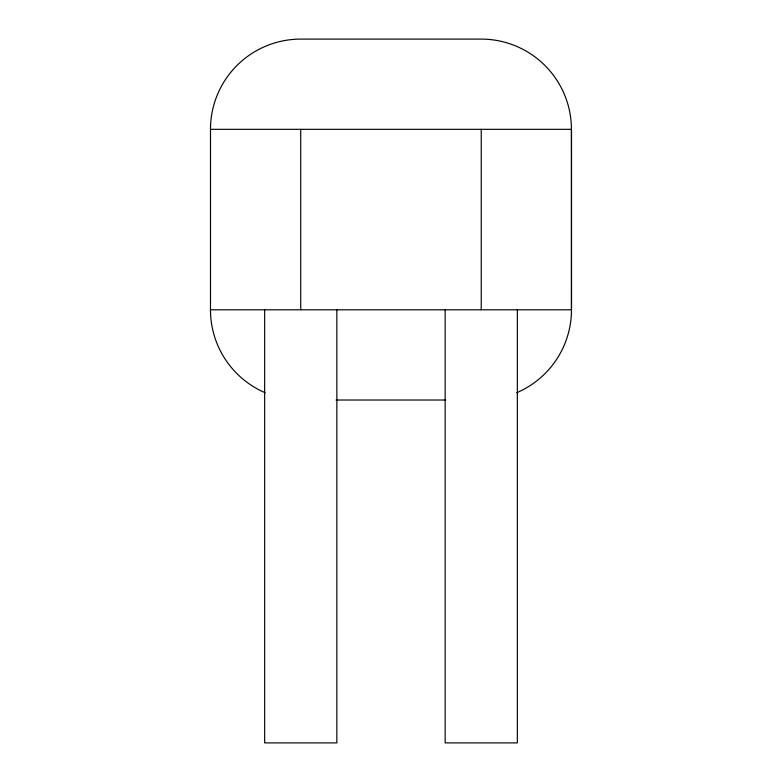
<?xml version="1.0" encoding="UTF-8"?>
<svg xmlns="http://www.w3.org/2000/svg" width="782" height="782" viewBox="0 0 782 782"><rect width="100%" height="100%" fill="white"/><g stroke="black" fill="none" stroke-linecap="round" stroke-linejoin="round"><path stroke-width="1.17" d="M265.108 392.701A90.233 90.233 0 0 1 210.485 309.789L210.485 129.333L571.515 129.333L571.476 309.789A90.194 90.194 0 0 1 516.794 392.672M210.485 309.789L571.476 309.789L571.417 129.333A90.233 90.233 0 0 0 481.282 39.1L300.718 39.1A90.233 90.233 0 0 0 210.485 129.333M336.084 400.022L445.818 400.022M517.342 309.789L517.342 742.9L445.154 742.9L445.154 309.789M481.243 129.333L481.243 309.789M336.847 309.789L336.847 742.9L264.658 742.9L264.658 309.789M300.718 129.333L300.718 309.789"/></g></svg>
